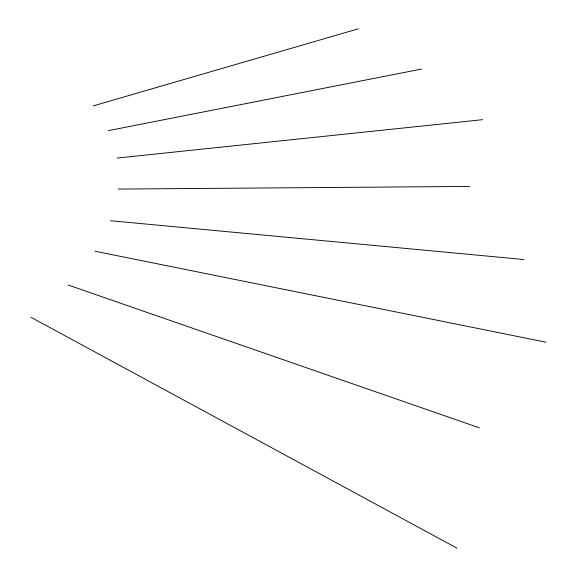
<?xml version="1.0" encoding="UTF-8"?>
<svg xmlns="http://www.w3.org/2000/svg" width="577" height="577" viewBox="0 0 577 577"><rect width="100%" height="100%" fill="white"/><g stroke="black" fill="none" stroke-linecap="round" stroke-linejoin="round"><path stroke-width="0.87" d="M93.315 105.872L358.23 28.85M108.411 130.626L421.477 69.067M117.052 158.069L482.733 119.663M118.119 189.083L469.541 186.436M110.539 220.731L524.046 259.527M95.104 251.247L546.001 342.204M68.136 285.009L479.357 427.824M30.999 317.307L456.941 548.15"/></g></svg>
